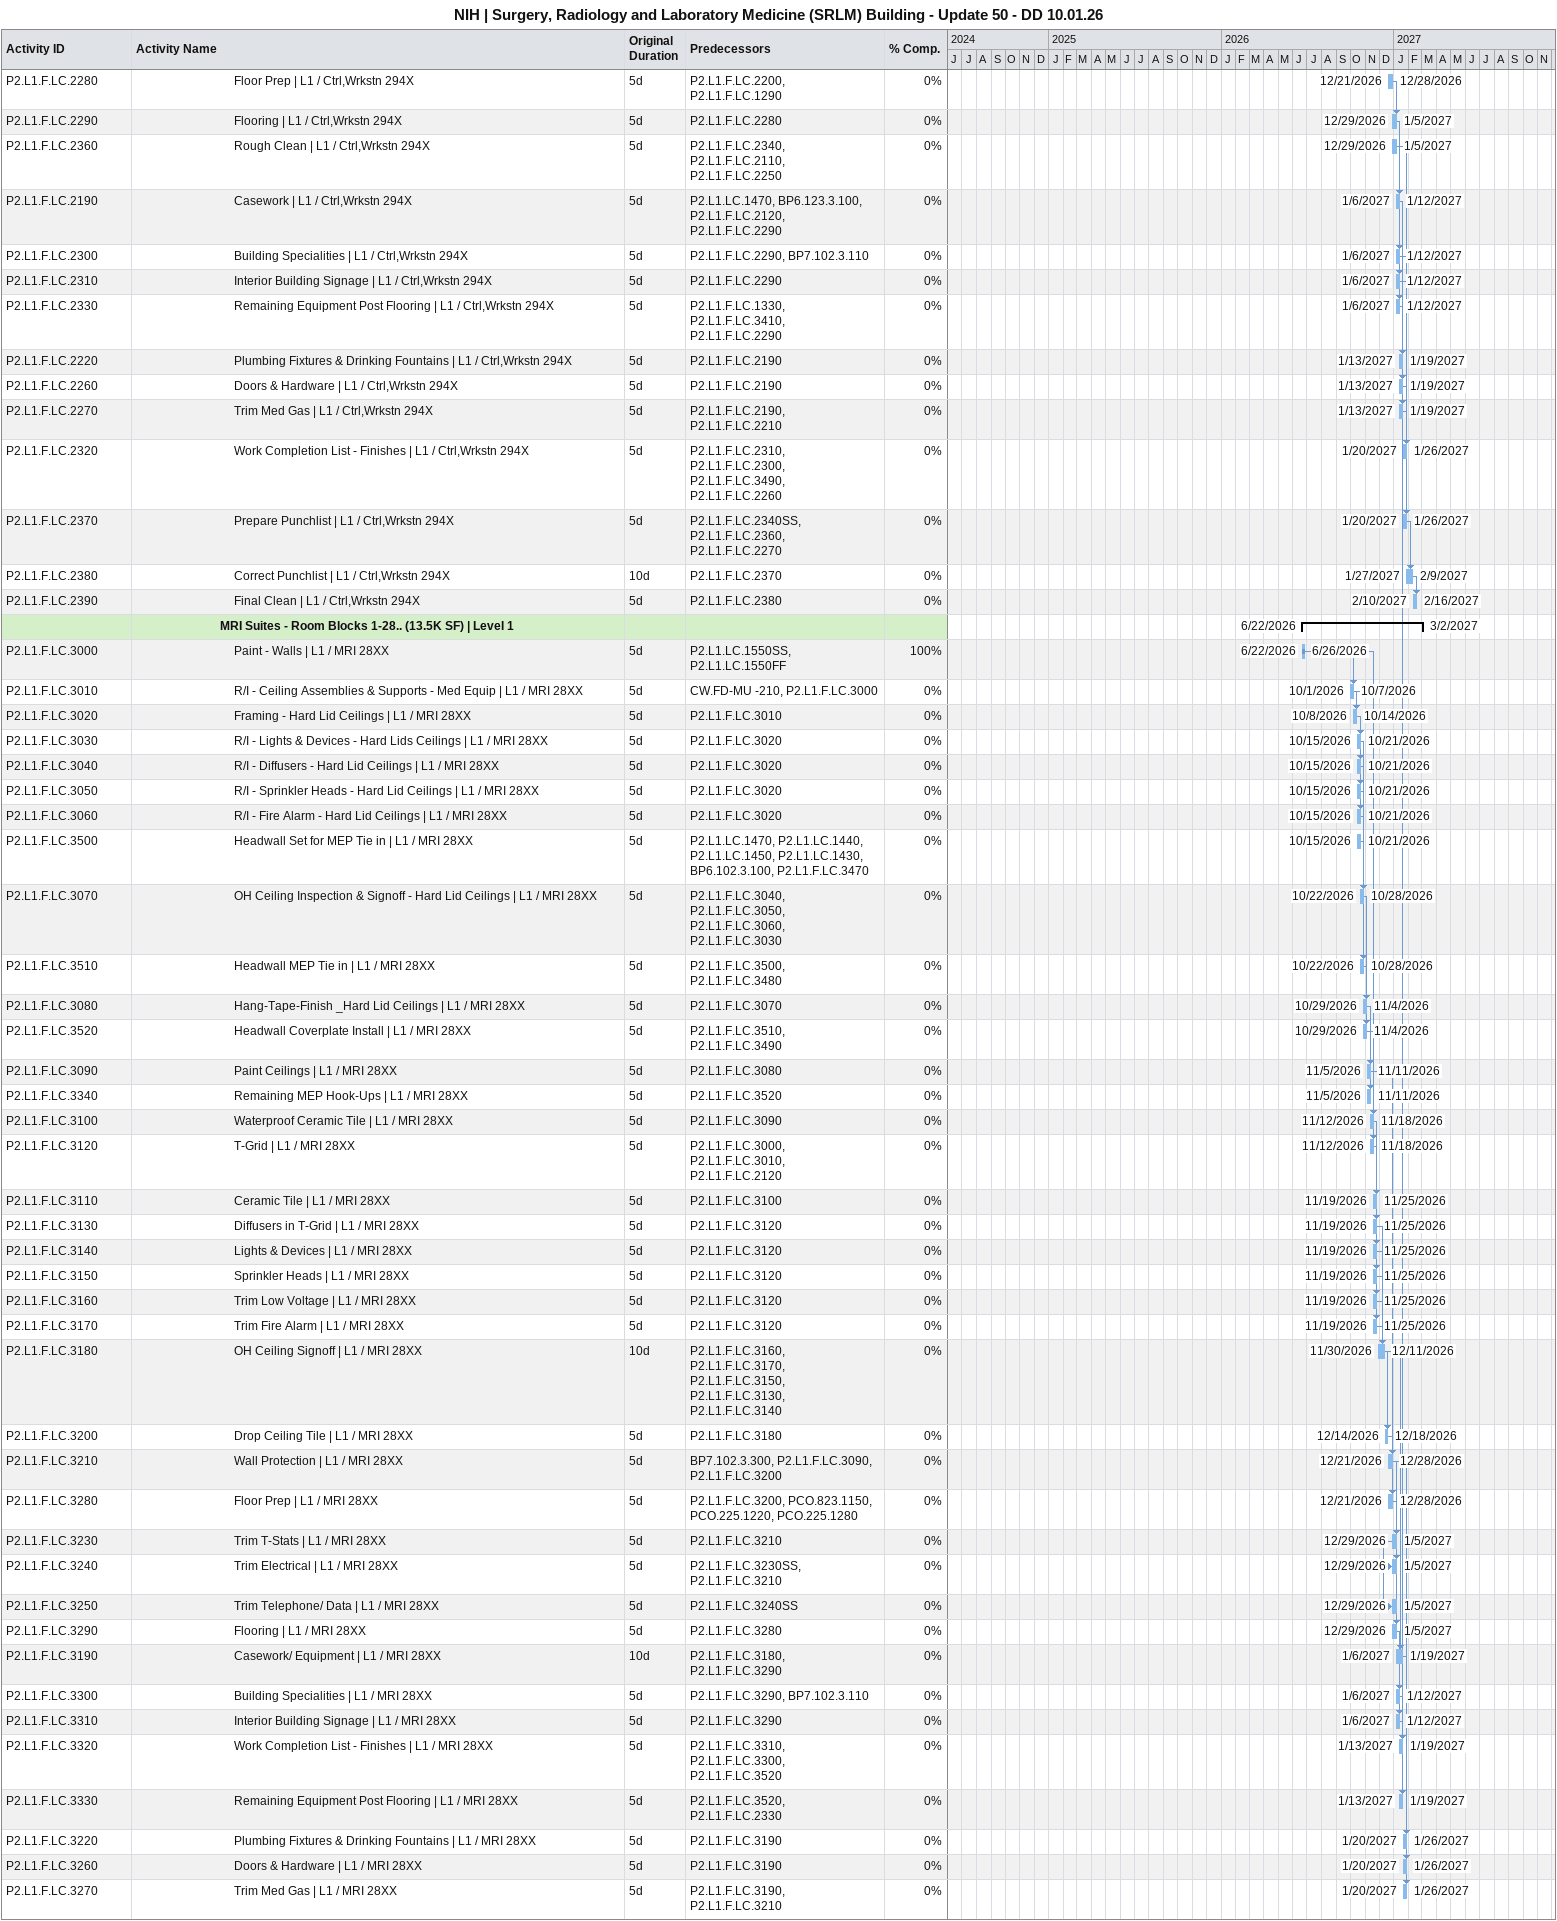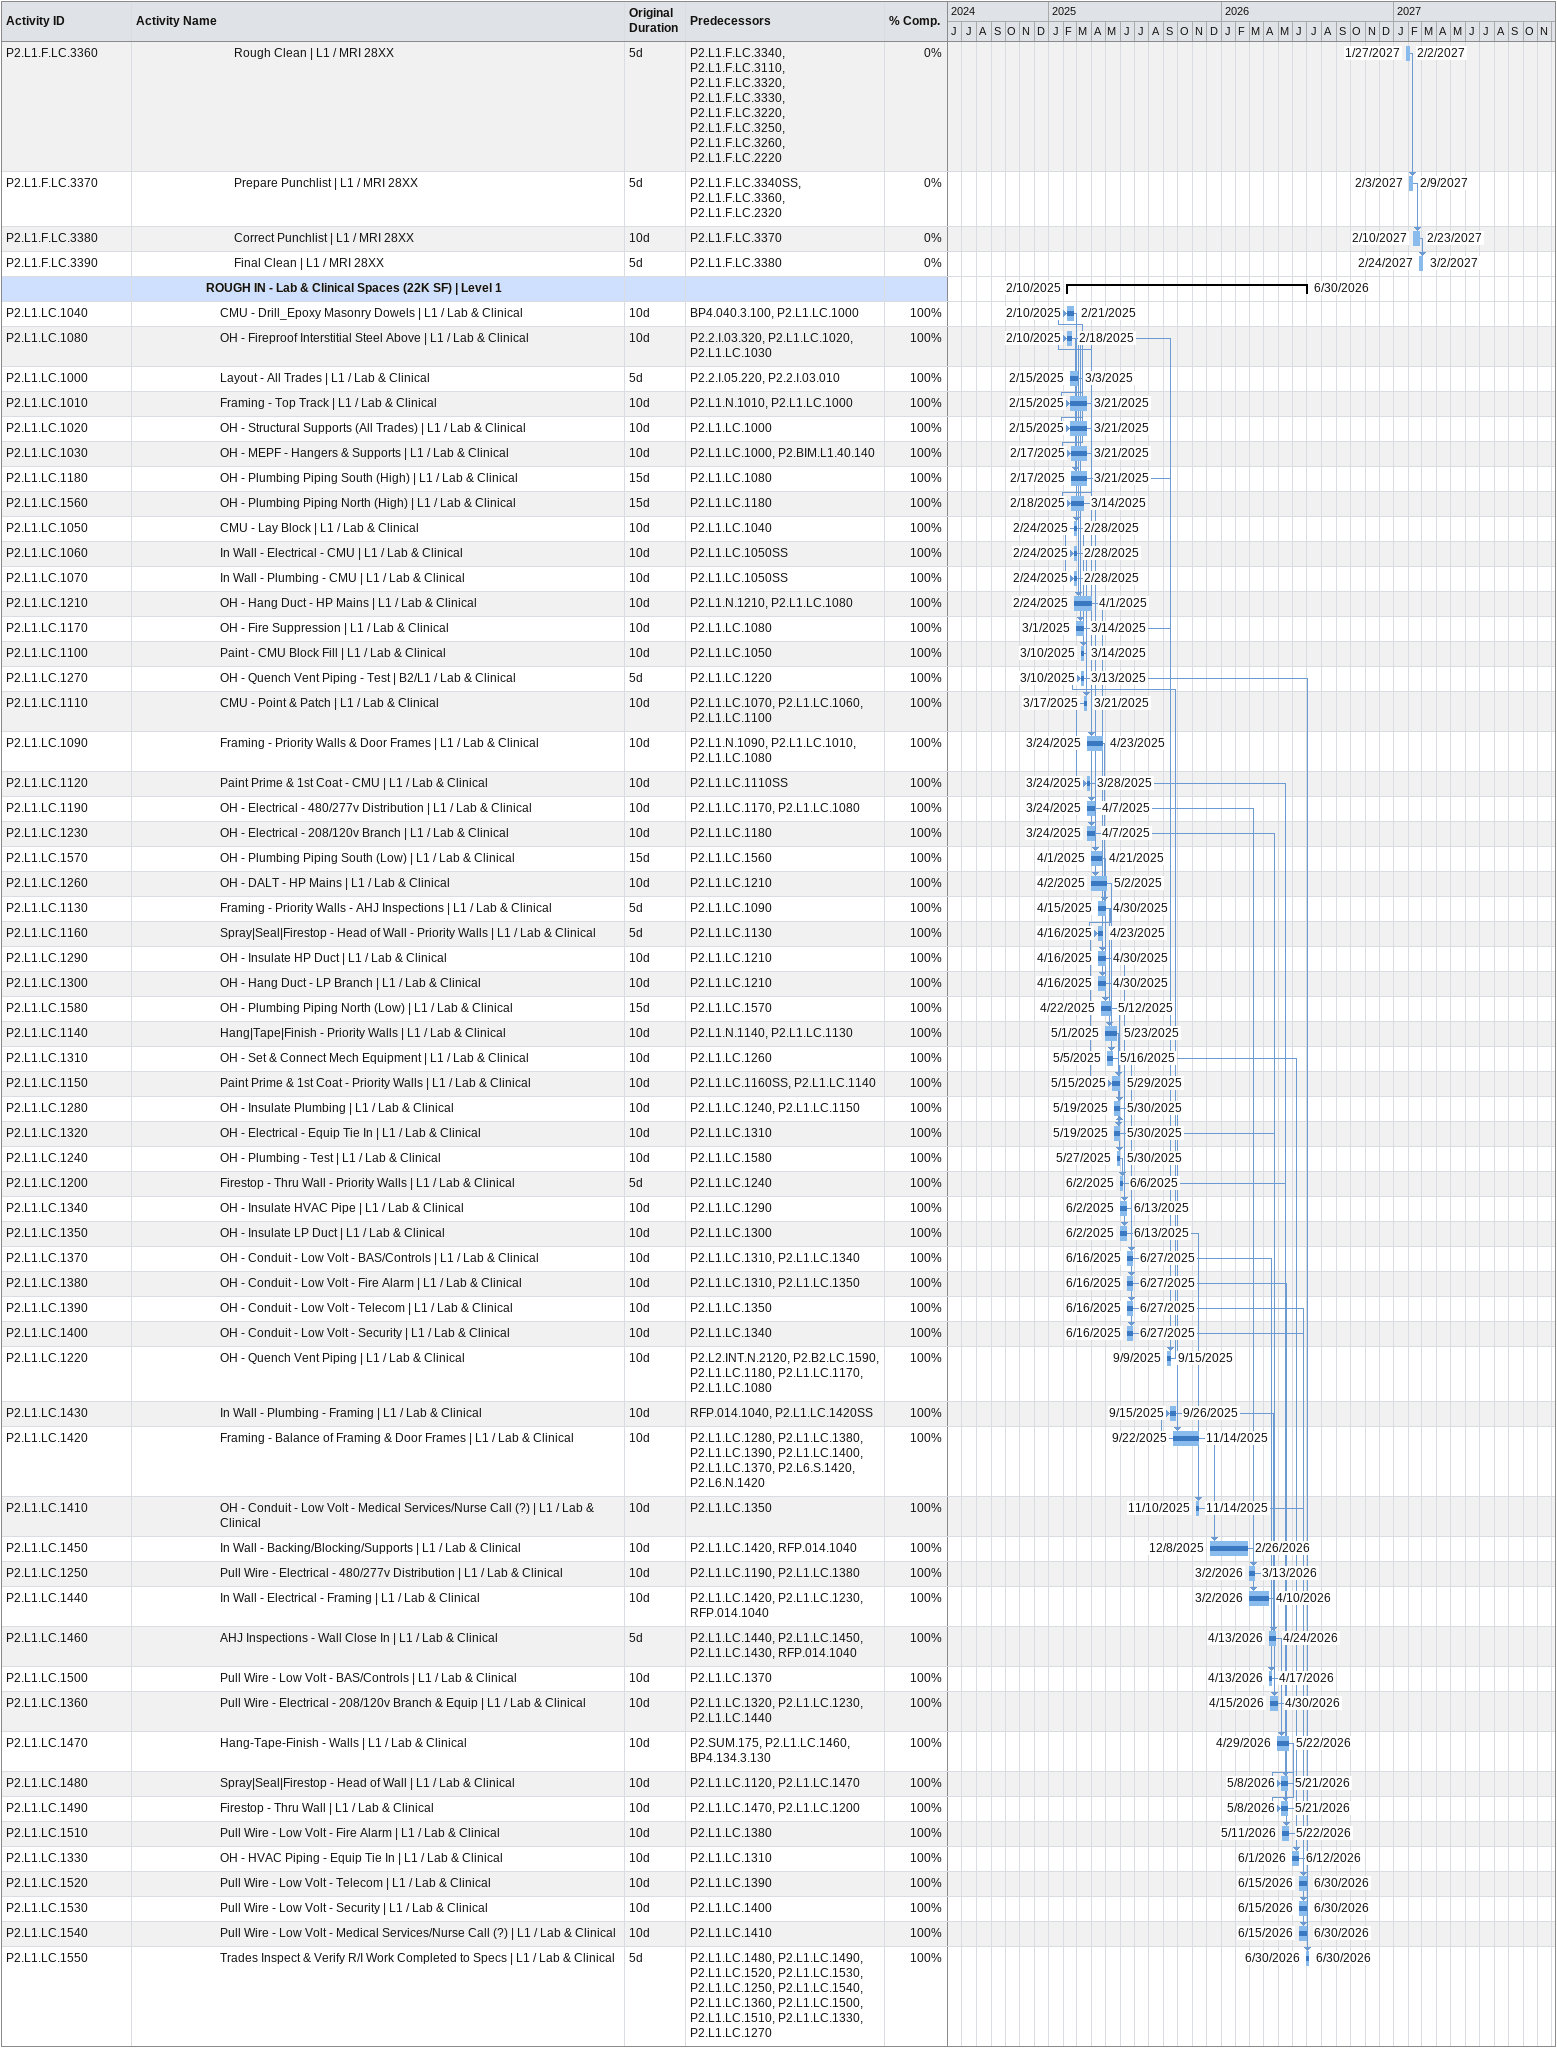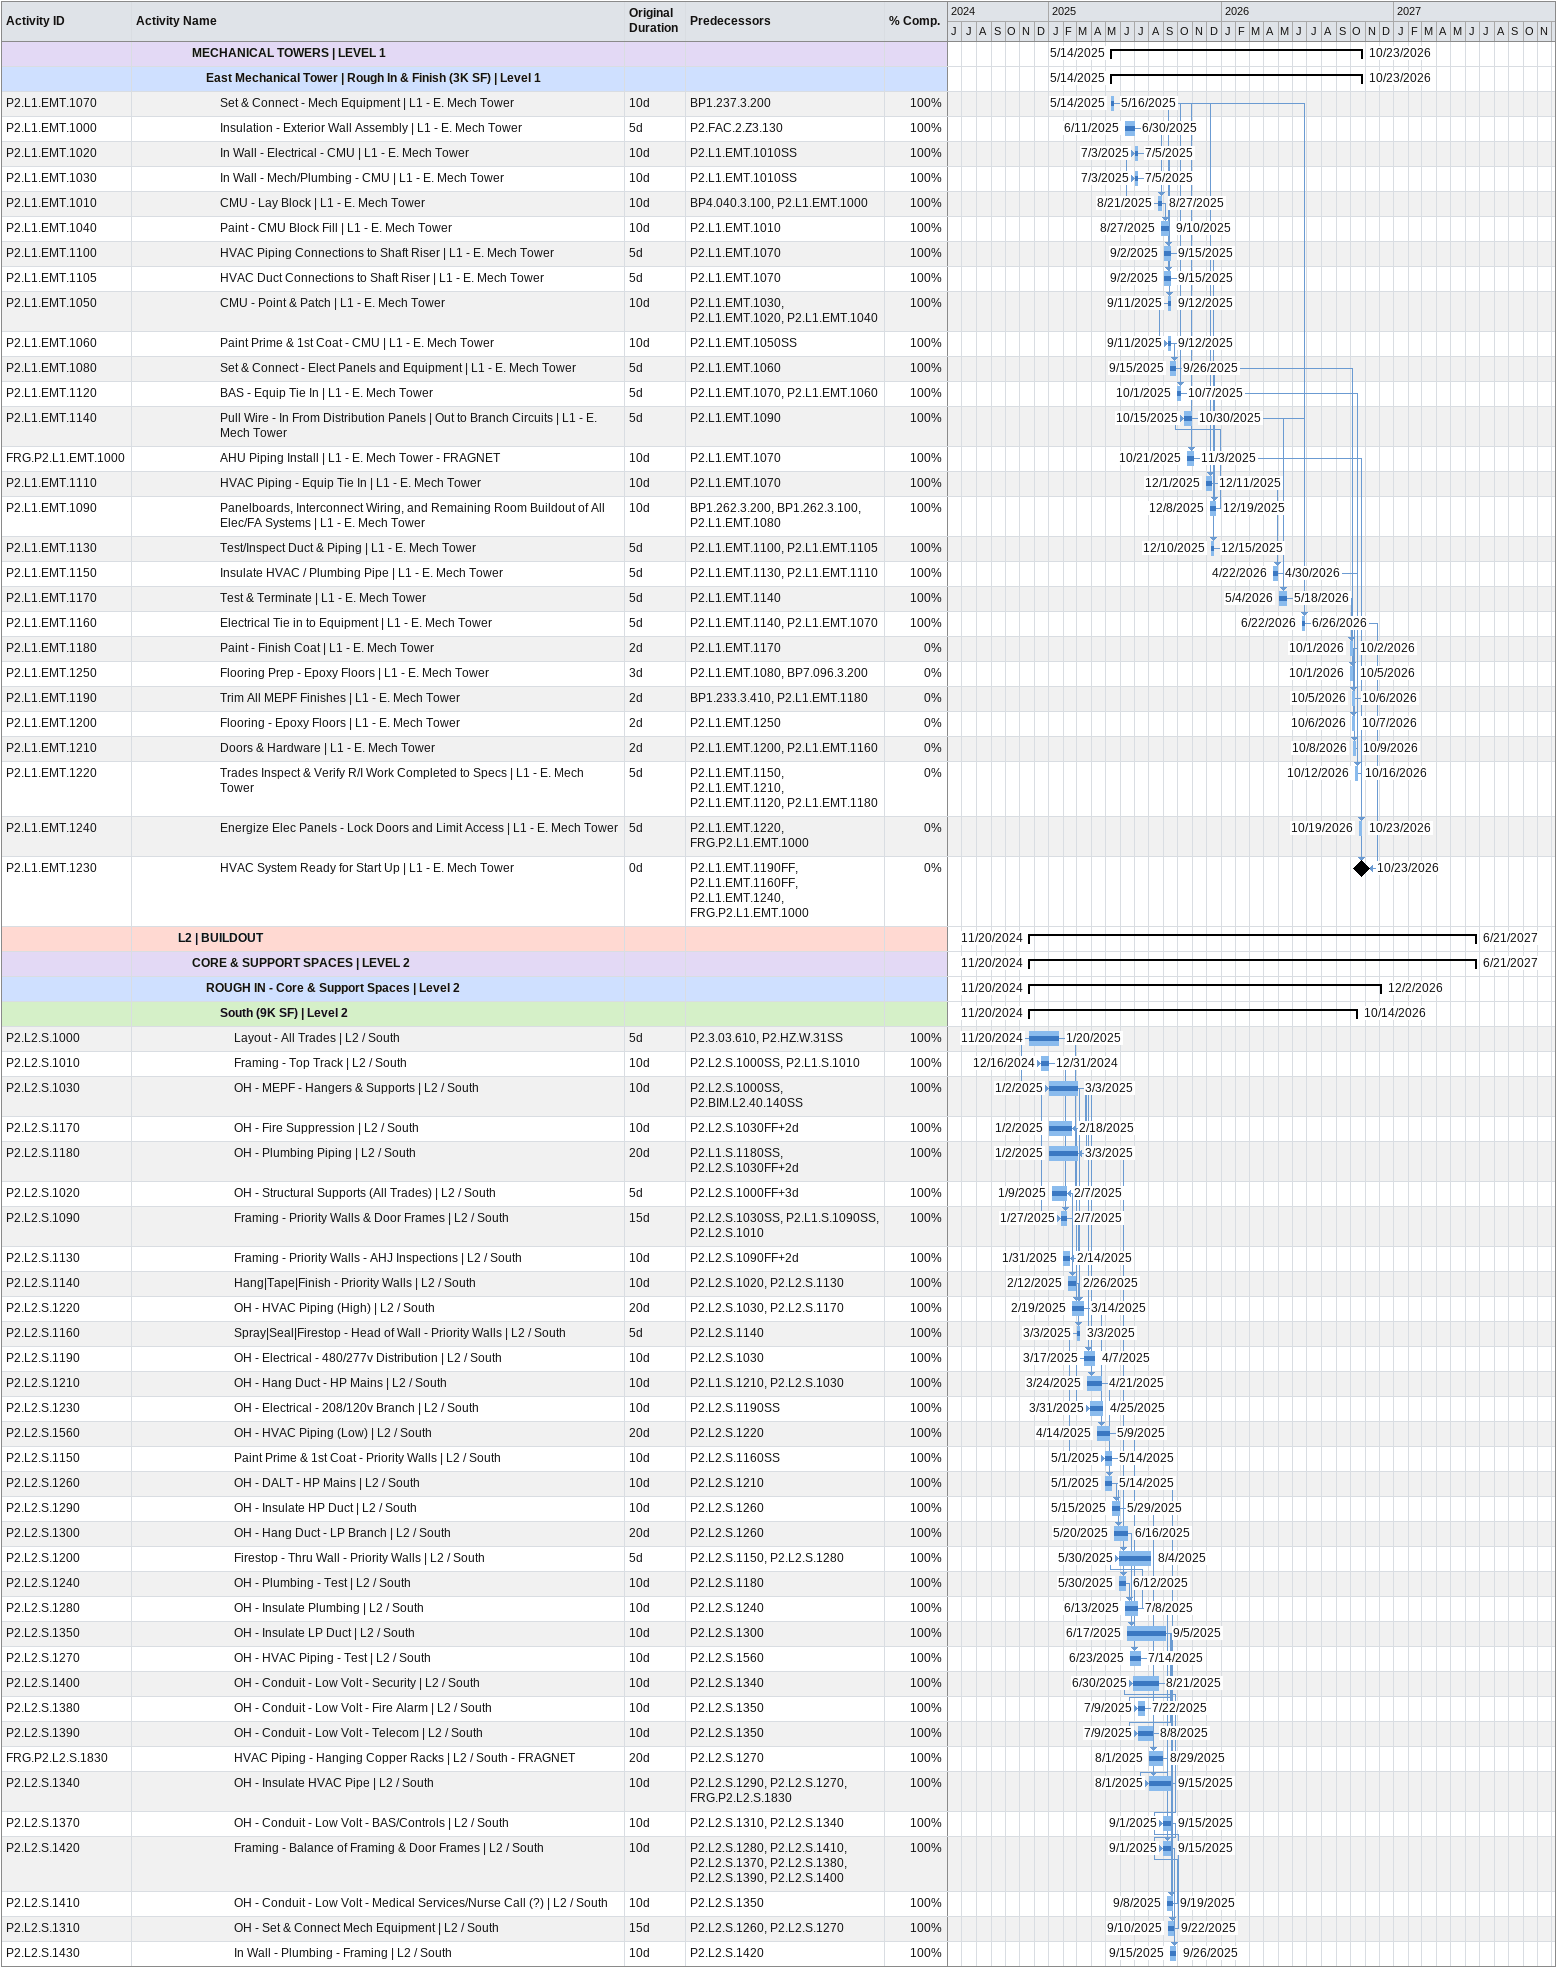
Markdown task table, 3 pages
NIH | Surgery, Radiology and Laboratory Medicine (SRLM) Building - Update 50 - DD 10.01.26

| ID | Level | Task | Original duration | Start | Finish | Predecessors | % complete |
|---|---|---|---|---|---|---|---|
| P2.L1.F.LC.2280 | 8 | Floor Prep \| L1 / Ctrl,Wrkstn 294X | 5d | 2026-12-21 | 2026-12-28 | P2.L1.F.LC.2200, P2.L1.F.LC.1290 | 0 |
| P2.L1.F.LC.2290 | 8 | Flooring \| L1 / Ctrl,Wrkstn 294X | 5d | 2026-12-29 | 2027-01-05 | P2.L1.F.LC.2280 | 0 |
| P2.L1.F.LC.2360 | 8 | Rough Clean \| L1 / Ctrl,Wrkstn 294X | 5d | 2026-12-29 | 2027-01-05 | P2.L1.F.LC.2340, P2.L1.F.LC.2110, P2.L1.F.LC.2250 | 0 |
| P2.L1.F.LC.2190 | 8 | Casework \| L1 / Ctrl,Wrkstn 294X | 5d | 2027-01-06 | 2027-01-12 | P2.L1.LC.1470, BP6.123.3.100, P2.L1.F.LC.2120, P2.L1.F.LC.2290 | 0 |
| P2.L1.F.LC.2300 | 8 | Building Specialities \| L1 / Ctrl,Wrkstn 294X | 5d | 2027-01-06 | 2027-01-12 | P2.L1.F.LC.2290, BP7.102.3.110 | 0 |
| P2.L1.F.LC.2310 | 8 | Interior Building Signage \| L1 / Ctrl,Wrkstn 294X | 5d | 2027-01-06 | 2027-01-12 | P2.L1.F.LC.2290 | 0 |
| P2.L1.F.LC.2330 | 8 | Remaining Equipment Post Flooring \| L1 / Ctrl,Wrkstn 294X | 5d | 2027-01-06 | 2027-01-12 | P2.L1.F.LC.1330, P2.L1.F.LC.3410, P2.L1.F.LC.2290 | 0 |
| P2.L1.F.LC.2220 | 8 | Plumbing Fixtures & Drinking Fountains \| L1 / Ctrl,Wrkstn 294X | 5d | 2027-01-13 | 2027-01-19 | P2.L1.F.LC.2190 | 0 |
| P2.L1.F.LC.2260 | 8 | Doors & Hardware \| L1 / Ctrl,Wrkstn 294X | 5d | 2027-01-13 | 2027-01-19 | P2.L1.F.LC.2190 | 0 |
| P2.L1.F.LC.2270 | 8 | Trim Med Gas \| L1 / Ctrl,Wrkstn 294X | 5d | 2027-01-13 | 2027-01-19 | P2.L1.F.LC.2190, P2.L1.F.LC.2210 | 0 |
| P2.L1.F.LC.2320 | 8 | Work Completion List - Finishes \| L1 / Ctrl,Wrkstn 294X | 5d | 2027-01-20 | 2027-01-26 | P2.L1.F.LC.2310, P2.L1.F.LC.2300, P2.L1.F.LC.3490, P2.L1.F.LC.2260 | 0 |
| P2.L1.F.LC.2370 | 8 | Prepare Punchlist \| L1 / Ctrl,Wrkstn 294X | 5d | 2027-01-20 | 2027-01-26 | P2.L1.F.LC.2340SS, P2.L1.F.LC.2360, P2.L1.F.LC.2270 | 0 |
| P2.L1.F.LC.2380 | 8 | Correct Punchlist \| L1 / Ctrl,Wrkstn 294X | 10d | 2027-01-27 | 2027-02-09 | P2.L1.F.LC.2370 | 0 |
| P2.L1.F.LC.2390 | 8 | Final Clean \| L1 / Ctrl,Wrkstn 294X | 5d | 2027-02-10 | 2027-02-16 | P2.L1.F.LC.2380 | 0 |
|  | 7 | **MRI Suites - Room Blocks 1-28.. (13.5K SF) \| Level 1** |  | 2026-06-22 | 2027-03-02 |  |  |
| P2.L1.F.LC.3000 | 8 | Paint - Walls \| L1 / MRI 28XX | 5d | 2026-06-22 | 2026-06-26 | P2.L1.LC.1550SS, P2.L1.LC.1550FF | 100 |
| P2.L1.F.LC.3010 | 8 | R/I - Ceiling Assemblies & Supports - Med Equip \| L1 / MRI 28XX | 5d | 2026-10-01 | 2026-10-07 | CW.FD-MU -210, P2.L1.F.LC.3000 | 0 |
| P2.L1.F.LC.3020 | 8 | Framing - Hard Lid Ceilings \| L1 / MRI 28XX | 5d | 2026-10-08 | 2026-10-14 | P2.L1.F.LC.3010 | 0 |
| P2.L1.F.LC.3030 | 8 | R/I - Lights & Devices - Hard Lids Ceilings \| L1 / MRI 28XX | 5d | 2026-10-15 | 2026-10-21 | P2.L1.F.LC.3020 | 0 |
| P2.L1.F.LC.3040 | 8 | R/I - Diffusers - Hard Lid Ceilings \| L1 / MRI 28XX | 5d | 2026-10-15 | 2026-10-21 | P2.L1.F.LC.3020 | 0 |
| P2.L1.F.LC.3050 | 8 | R/I - Sprinkler Heads - Hard Lid Ceilings \| L1 / MRI 28XX | 5d | 2026-10-15 | 2026-10-21 | P2.L1.F.LC.3020 | 0 |
| P2.L1.F.LC.3060 | 8 | R/I - Fire Alarm - Hard Lid Ceilings \| L1 / MRI 28XX | 5d | 2026-10-15 | 2026-10-21 | P2.L1.F.LC.3020 | 0 |
| P2.L1.F.LC.3500 | 8 | Headwall Set for MEP Tie in \| L1 / MRI 28XX | 5d | 2026-10-15 | 2026-10-21 | P2.L1.LC.1470, P2.L1.LC.1440, P2.L1.LC.1450, P2.L1.LC.1430, BP6.102.3.100, P2.L1.F.LC.3470 | 0 |
| P2.L1.F.LC.3070 | 8 | OH Ceiling Inspection & Signoff - Hard Lid Ceilings \| L1 / MRI 28XX | 5d | 2026-10-22 | 2026-10-28 | P2.L1.F.LC.3040, P2.L1.F.LC.3050, P2.L1.F.LC.3060, P2.L1.F.LC.3030 | 0 |
| P2.L1.F.LC.3510 | 8 | Headwall MEP Tie in \| L1 / MRI 28XX | 5d | 2026-10-22 | 2026-10-28 | P2.L1.F.LC.3500, P2.L1.F.LC.3480 | 0 |
| P2.L1.F.LC.3080 | 8 | Hang-Tape-Finish _Hard Lid Ceilings \| L1 / MRI 28XX | 5d | 2026-10-29 | 2026-11-04 | P2.L1.F.LC.3070 | 0 |
| P2.L1.F.LC.3520 | 8 | Headwall Coverplate Install \| L1 / MRI 28XX | 5d | 2026-10-29 | 2026-11-04 | P2.L1.F.LC.3510, P2.L1.F.LC.3490 | 0 |
| P2.L1.F.LC.3090 | 8 | Paint Ceilings \| L1 / MRI 28XX | 5d | 2026-11-05 | 2026-11-11 | P2.L1.F.LC.3080 | 0 |
| P2.L1.F.LC.3340 | 8 | Remaining MEP Hook-Ups \| L1 / MRI 28XX | 5d | 2026-11-05 | 2026-11-11 | P2.L1.F.LC.3520 | 0 |
| P2.L1.F.LC.3100 | 8 | Waterproof Ceramic Tile \| L1 / MRI 28XX | 5d | 2026-11-12 | 2026-11-18 | P2.L1.F.LC.3090 | 0 |
| P2.L1.F.LC.3120 | 8 | T-Grid \| L1 / MRI 28XX | 5d | 2026-11-12 | 2026-11-18 | P2.L1.F.LC.3000, P2.L1.F.LC.3010, P2.L1.F.LC.2120 | 0 |
| P2.L1.F.LC.3110 | 8 | Ceramic Tile \| L1 / MRI 28XX | 5d | 2026-11-19 | 2026-11-25 | P2.L1.F.LC.3100 | 0 |
| P2.L1.F.LC.3130 | 8 | Diffusers in T-Grid \| L1 / MRI 28XX | 5d | 2026-11-19 | 2026-11-25 | P2.L1.F.LC.3120 | 0 |
| P2.L1.F.LC.3140 | 8 | Lights & Devices \| L1 / MRI 28XX | 5d | 2026-11-19 | 2026-11-25 | P2.L1.F.LC.3120 | 0 |
| P2.L1.F.LC.3150 | 8 | Sprinkler Heads \| L1 / MRI 28XX | 5d | 2026-11-19 | 2026-11-25 | P2.L1.F.LC.3120 | 0 |
| P2.L1.F.LC.3160 | 8 | Trim Low Voltage \| L1 / MRI 28XX | 5d | 2026-11-19 | 2026-11-25 | P2.L1.F.LC.3120 | 0 |
| P2.L1.F.LC.3170 | 8 | Trim Fire Alarm \| L1 / MRI 28XX | 5d | 2026-11-19 | 2026-11-25 | P2.L1.F.LC.3120 | 0 |
| P2.L1.F.LC.3180 | 8 | OH Ceiling Signoff \| L1 / MRI 28XX | 10d | 2026-11-30 | 2026-12-11 | P2.L1.F.LC.3160, P2.L1.F.LC.3170, P2.L1.F.LC.3150, P2.L1.F.LC.3130, P2.L1.F.LC.3140 | 0 |
| P2.L1.F.LC.3200 | 8 | Drop Ceiling Tile \| L1 / MRI 28XX | 5d | 2026-12-14 | 2026-12-18 | P2.L1.F.LC.3180 | 0 |
| P2.L1.F.LC.3210 | 8 | Wall Protection \| L1 / MRI 28XX | 5d | 2026-12-21 | 2026-12-28 | BP7.102.3.300, P2.L1.F.LC.3090, P2.L1.F.LC.3200 | 0 |
| P2.L1.F.LC.3280 | 8 | Floor Prep \| L1 / MRI 28XX | 5d | 2026-12-21 | 2026-12-28 | P2.L1.F.LC.3200, PCO.823.1150, PCO.225.1220, PCO.225.1280 | 0 |
| P2.L1.F.LC.3230 | 8 | Trim T-Stats \| L1 / MRI 28XX | 5d | 2026-12-29 | 2027-01-05 | P2.L1.F.LC.3210 | 0 |
| P2.L1.F.LC.3240 | 8 | Trim Electrical \| L1 / MRI 28XX | 5d | 2026-12-29 | 2027-01-05 | P2.L1.F.LC.3230SS, P2.L1.F.LC.3210 | 0 |
| P2.L1.F.LC.3250 | 8 | Trim Telephone/ Data \| L1 / MRI 28XX | 5d | 2026-12-29 | 2027-01-05 | P2.L1.F.LC.3240SS | 0 |
| P2.L1.F.LC.3290 | 8 | Flooring \| L1 / MRI 28XX | 5d | 2026-12-29 | 2027-01-05 | P2.L1.F.LC.3280 | 0 |
| P2.L1.F.LC.3190 | 8 | Casework/ Equipment \| L1 / MRI 28XX | 10d | 2027-01-06 | 2027-01-19 | P2.L1.F.LC.3180, P2.L1.F.LC.3290 | 0 |
| P2.L1.F.LC.3300 | 8 | Building Specialities \| L1 / MRI 28XX | 5d | 2027-01-06 | 2027-01-12 | P2.L1.F.LC.3290, BP7.102.3.110 | 0 |
| P2.L1.F.LC.3310 | 8 | Interior Building Signage \| L1 / MRI 28XX | 5d | 2027-01-06 | 2027-01-12 | P2.L1.F.LC.3290 | 0 |
| P2.L1.F.LC.3320 | 8 | Work Completion List - Finishes \| L1 / MRI 28XX | 5d | 2027-01-13 | 2027-01-19 | P2.L1.F.LC.3310, P2.L1.F.LC.3300, P2.L1.F.LC.3520 | 0 |
| P2.L1.F.LC.3330 | 8 | Remaining Equipment Post Flooring \| L1 / MRI 28XX | 5d | 2027-01-13 | 2027-01-19 | P2.L1.F.LC.3520, P2.L1.F.LC.2330 | 0 |
| P2.L1.F.LC.3220 | 8 | Plumbing Fixtures & Drinking Fountains \| L1 / MRI 28XX | 5d | 2027-01-20 | 2027-01-26 | P2.L1.F.LC.3190 | 0 |
| P2.L1.F.LC.3260 | 8 | Doors & Hardware \| L1 / MRI 28XX | 5d | 2027-01-20 | 2027-01-26 | P2.L1.F.LC.3190 | 0 |
| P2.L1.F.LC.3270 | 8 | Trim Med Gas \| L1 / MRI 28XX | 5d | 2027-01-20 | 2027-01-26 | P2.L1.F.LC.3190, P2.L1.F.LC.3210 | 0 |
| P2.L1.F.LC.3360 | 8 | Rough Clean \| L1 / MRI 28XX | 5d | 2027-01-27 | 2027-02-02 | P2.L1.F.LC.3340, P2.L1.F.LC.3110, P2.L1.F.LC.3320, P2.L1.F.LC.3330, P2.L1.F.LC.3220, P2.L1.F.LC.3250, P2.L1.F.LC.3260, P2.L1.F.LC.2220 | 0 |
| P2.L1.F.LC.3370 | 8 | Prepare Punchlist \| L1 / MRI 28XX | 5d | 2027-02-03 | 2027-02-09 | P2.L1.F.LC.3340SS, P2.L1.F.LC.3360, P2.L1.F.LC.2320 | 0 |
| P2.L1.F.LC.3380 | 8 | Correct Punchlist \| L1 / MRI 28XX | 10d | 2027-02-10 | 2027-02-23 | P2.L1.F.LC.3370 | 0 |
| P2.L1.F.LC.3390 | 8 | Final Clean \| L1 / MRI 28XX | 5d | 2027-02-24 | 2027-03-02 | P2.L1.F.LC.3380 | 0 |
|  | 6 | **ROUGH IN - Lab & Clinical Spaces (22K SF) \| Level 1** |  | 2025-02-10 | 2026-06-30 |  |  |
| P2.L1.LC.1040 | 7 | CMU - Drill_Epoxy Masonry Dowels \| L1 / Lab & Clinical | 10d | 2025-02-10 | 2025-02-21 | BP4.040.3.100, P2.L1.LC.1000 | 100 |
| P2.L1.LC.1080 | 7 | OH - Fireproof Interstitial Steel Above \| L1 / Lab & Clinical | 10d | 2025-02-10 | 2025-02-18 | P2.2.I.03.320, P2.L1.LC.1020, P2.L1.LC.1030 | 100 |
| P2.L1.LC.1000 | 7 | Layout - All Trades \| L1 / Lab & Clinical | 5d | 2025-02-15 | 2025-03-03 | P2.2.I.05.220, P2.2.I.03.010 | 100 |
| P2.L1.LC.1010 | 7 | Framing - Top Track \| L1 / Lab & Clinical | 10d | 2025-02-15 | 2025-03-21 | P2.L1.N.1010, P2.L1.LC.1000 | 100 |
| P2.L1.LC.1020 | 7 | OH - Structural Supports (All Trades) \| L1 / Lab & Clinical | 10d | 2025-02-15 | 2025-03-21 | P2.L1.LC.1000 | 100 |
| P2.L1.LC.1030 | 7 | OH - MEPF - Hangers & Supports \| L1 / Lab & Clinical | 10d | 2025-02-17 | 2025-03-21 | P2.L1.LC.1000, P2.BIM.L1.40.140 | 100 |
| P2.L1.LC.1180 | 7 | OH - Plumbing Piping South (High) \| L1 / Lab & Clinical | 15d | 2025-02-17 | 2025-03-21 | P2.L1.LC.1080 | 100 |
| P2.L1.LC.1560 | 7 | OH - Plumbing Piping North (High) \| L1 / Lab & Clinical | 15d | 2025-02-18 | 2025-03-14 | P2.L1.LC.1180 | 100 |
| P2.L1.LC.1050 | 7 | CMU - Lay Block \| L1 / Lab & Clinical | 10d | 2025-02-24 | 2025-02-28 | P2.L1.LC.1040 | 100 |
| P2.L1.LC.1060 | 7 | In Wall - Electrical - CMU \| L1 / Lab & Clinical | 10d | 2025-02-24 | 2025-02-28 | P2.L1.LC.1050SS | 100 |
| P2.L1.LC.1070 | 7 | In Wall - Plumbing - CMU \| L1 / Lab & Clinical | 10d | 2025-02-24 | 2025-02-28 | P2.L1.LC.1050SS | 100 |
| P2.L1.LC.1210 | 7 | OH - Hang Duct - HP Mains \| L1 / Lab & Clinical | 10d | 2025-02-24 | 2025-04-01 | P2.L1.N.1210, P2.L1.LC.1080 | 100 |
| P2.L1.LC.1170 | 7 | OH - Fire Suppression \| L1 / Lab & Clinical | 10d | 2025-03-01 | 2025-03-14 | P2.L1.LC.1080 | 100 |
| P2.L1.LC.1100 | 7 | Paint - CMU Block Fill \| L1 / Lab & Clinical | 10d | 2025-03-10 | 2025-03-14 | P2.L1.LC.1050 | 100 |
| P2.L1.LC.1270 | 7 | OH - Quench Vent Piping - Test \| B2/L1 / Lab & Clinical | 5d | 2025-03-10 | 2025-03-13 | P2.L1.LC.1220 | 100 |
| P2.L1.LC.1110 | 7 | CMU - Point & Patch \| L1 / Lab & Clinical | 10d | 2025-03-17 | 2025-03-21 | P2.L1.LC.1070, P2.L1.LC.1060, P2.L1.LC.1100 | 100 |
| P2.L1.LC.1090 | 7 | Framing - Priority Walls & Door Frames \| L1 / Lab & Clinical | 10d | 2025-03-24 | 2025-04-23 | P2.L1.N.1090, P2.L1.LC.1010, P2.L1.LC.1080 | 100 |
| P2.L1.LC.1120 | 7 | Paint Prime & 1st Coat - CMU \| L1 / Lab & Clinical | 10d | 2025-03-24 | 2025-03-28 | P2.L1.LC.1110SS | 100 |
| P2.L1.LC.1190 | 7 | OH - Electrical - 480/277v Distribution \| L1 / Lab & Clinical | 10d | 2025-03-24 | 2025-04-07 | P2.L1.LC.1170, P2.L1.LC.1080 | 100 |
| P2.L1.LC.1230 | 7 | OH - Electrical - 208/120v Branch \| L1 / Lab & Clinical | 10d | 2025-03-24 | 2025-04-07 | P2.L1.LC.1180 | 100 |
| P2.L1.LC.1570 | 7 | OH - Plumbing Piping South (Low) \| L1 / Lab & Clinical | 15d | 2025-04-01 | 2025-04-21 | P2.L1.LC.1560 | 100 |
| P2.L1.LC.1260 | 7 | OH - DALT - HP Mains \| L1 / Lab & Clinical | 10d | 2025-04-02 | 2025-05-02 | P2.L1.LC.1210 | 100 |
| P2.L1.LC.1130 | 7 | Framing - Priority Walls - AHJ Inspections \| L1 / Lab & Clinical | 5d | 2025-04-15 | 2025-04-30 | P2.L1.LC.1090 | 100 |
| P2.L1.LC.1160 | 7 | Spray\|Seal\|Firestop - Head of Wall - Priority Walls \| L1 / Lab & Clinical | 5d | 2025-04-16 | 2025-04-23 | P2.L1.LC.1130 | 100 |
| P2.L1.LC.1290 | 7 | OH - Insulate HP Duct \| L1 / Lab & Clinical | 10d | 2025-04-16 | 2025-04-30 | P2.L1.LC.1210 | 100 |
| P2.L1.LC.1300 | 7 | OH - Hang Duct - LP Branch \| L1 / Lab & Clinical | 10d | 2025-04-16 | 2025-04-30 | P2.L1.LC.1210 | 100 |
| P2.L1.LC.1580 | 7 | OH - Plumbing Piping North (Low) \| L1 / Lab & Clinical | 15d | 2025-04-22 | 2025-05-12 | P2.L1.LC.1570 | 100 |
| P2.L1.LC.1140 | 7 | Hang\|Tape\|Finish - Priority Walls \| L1 / Lab & Clinical | 10d | 2025-05-01 | 2025-05-23 | P2.L1.N.1140, P2.L1.LC.1130 | 100 |
| P2.L1.LC.1310 | 7 | OH - Set & Connect Mech Equipment \| L1 / Lab & Clinical | 10d | 2025-05-05 | 2025-05-16 | P2.L1.LC.1260 | 100 |
| P2.L1.LC.1150 | 7 | Paint Prime & 1st Coat - Priority Walls \| L1 / Lab & Clinical | 10d | 2025-05-15 | 2025-05-29 | P2.L1.LC.1160SS, P2.L1.LC.1140 | 100 |
| P2.L1.LC.1280 | 7 | OH - Insulate Plumbing \| L1 / Lab & Clinical | 10d | 2025-05-19 | 2025-05-30 | P2.L1.LC.1240, P2.L1.LC.1150 | 100 |
| P2.L1.LC.1320 | 7 | OH - Electrical - Equip Tie In \| L1 / Lab & Clinical | 10d | 2025-05-19 | 2025-05-30 | P2.L1.LC.1310 | 100 |
| P2.L1.LC.1240 | 7 | OH - Plumbing - Test \| L1 / Lab & Clinical | 10d | 2025-05-27 | 2025-05-30 | P2.L1.LC.1580 | 100 |
| P2.L1.LC.1200 | 7 | Firestop - Thru Wall - Priority Walls \| L1 / Lab & Clinical | 5d | 2025-06-02 | 2025-06-06 | P2.L1.LC.1240 | 100 |
| P2.L1.LC.1340 | 7 | OH - Insulate HVAC Pipe \| L1 / Lab & Clinical | 10d | 2025-06-02 | 2025-06-13 | P2.L1.LC.1290 | 100 |
| P2.L1.LC.1350 | 7 | OH - Insulate LP Duct \| L1 / Lab & Clinical | 10d | 2025-06-02 | 2025-06-13 | P2.L1.LC.1300 | 100 |
| P2.L1.LC.1370 | 7 | OH - Conduit - Low Volt - BAS/Controls \| L1 / Lab & Clinical | 10d | 2025-06-16 | 2025-06-27 | P2.L1.LC.1310, P2.L1.LC.1340 | 100 |
| P2.L1.LC.1380 | 7 | OH - Conduit - Low Volt - Fire Alarm \| L1 / Lab & Clinical | 10d | 2025-06-16 | 2025-06-27 | P2.L1.LC.1310, P2.L1.LC.1350 | 100 |
| P2.L1.LC.1390 | 7 | OH - Conduit - Low Volt - Telecom \| L1 / Lab & Clinical | 10d | 2025-06-16 | 2025-06-27 | P2.L1.LC.1350 | 100 |
| P2.L1.LC.1400 | 7 | OH - Conduit - Low Volt - Security \| L1 / Lab & Clinical | 10d | 2025-06-16 | 2025-06-27 | P2.L1.LC.1340 | 100 |
| P2.L1.LC.1220 | 7 | OH - Quench Vent Piping \| L1 / Lab & Clinical | 10d | 2025-09-09 | 2025-09-15 | P2.L2.INT.N.2120, P2.B2.LC.1590, P2.L1.LC.1180, P2.L1.LC.1170, P2.L1.LC.1080 | 100 |
| P2.L1.LC.1430 | 7 | In Wall - Plumbing - Framing \| L1 / Lab & Clinical | 10d | 2025-09-15 | 2025-09-26 | RFP.014.1040, P2.L1.LC.1420SS | 100 |
| P2.L1.LC.1420 | 7 | Framing - Balance of Framing & Door Frames \| L1 / Lab & Clinical | 10d | 2025-09-22 | 2025-11-14 | P2.L1.LC.1280, P2.L1.LC.1380, P2.L1.LC.1390, P2.L1.LC.1400, P2.L1.LC.1370, P2.L6.S.1420, P2.L6.N.1420 | 100 |
| P2.L1.LC.1410 | 7 | OH - Conduit - Low Volt - Medical Services/Nurse Call (?) \| L1 / Lab & Clinical | 10d | 2025-11-10 | 2025-11-14 | P2.L1.LC.1350 | 100 |
| P2.L1.LC.1450 | 7 | In Wall - Backing/Blocking/Supports \| L1 / Lab & Clinical | 10d | 2025-12-08 | 2026-02-26 | P2.L1.LC.1420, RFP.014.1040 | 100 |
| P2.L1.LC.1250 | 7 | Pull Wire - Electrical - 480/277v Distribution \| L1 / Lab & Clinical | 10d | 2026-03-02 | 2026-03-13 | P2.L1.LC.1190, P2.L1.LC.1380 | 100 |
| P2.L1.LC.1440 | 7 | In Wall - Electrical - Framing \| L1 / Lab & Clinical | 10d | 2026-03-02 | 2026-04-10 | P2.L1.LC.1420, P2.L1.LC.1230, RFP.014.1040 | 100 |
| P2.L1.LC.1460 | 7 | AHJ Inspections - Wall Close In \| L1 / Lab & Clinical | 5d | 2026-04-13 | 2026-04-24 | P2.L1.LC.1440, P2.L1.LC.1450, P2.L1.LC.1430, RFP.014.1040 | 100 |
| P2.L1.LC.1500 | 7 | Pull Wire - Low Volt - BAS/Controls \| L1 / Lab & Clinical | 10d | 2026-04-13 | 2026-04-17 | P2.L1.LC.1370 | 100 |
| P2.L1.LC.1360 | 7 | Pull Wire - Electrical - 208/120v Branch & Equip \| L1 / Lab & Clinical | 10d | 2026-04-15 | 2026-04-30 | P2.L1.LC.1320, P2.L1.LC.1230, P2.L1.LC.1440 | 100 |
| P2.L1.LC.1470 | 7 | Hang-Tape-Finish - Walls \| L1 / Lab & Clinical | 10d | 2026-04-29 | 2026-05-22 | P2.SUM.175, P2.L1.LC.1460, BP4.134.3.130 | 100 |
| P2.L1.LC.1480 | 7 | Spray\|Seal\|Firestop - Head of Wall \| L1 / Lab & Clinical | 10d | 2026-05-08 | 2026-05-21 | P2.L1.LC.1120, P2.L1.LC.1470 | 100 |
| P2.L1.LC.1490 | 7 | Firestop - Thru Wall \| L1 / Lab & Clinical | 10d | 2026-05-08 | 2026-05-21 | P2.L1.LC.1470, P2.L1.LC.1200 | 100 |
| P2.L1.LC.1510 | 7 | Pull Wire - Low Volt - Fire Alarm \| L1 / Lab & Clinical | 10d | 2026-05-11 | 2026-05-22 | P2.L1.LC.1380 | 100 |
| P2.L1.LC.1330 | 7 | OH - HVAC Piping - Equip Tie In \| L1 / Lab & Clinical | 10d | 2026-06-01 | 2026-06-12 | P2.L1.LC.1310 | 100 |
| P2.L1.LC.1520 | 7 | Pull Wire - Low Volt - Telecom \| L1 / Lab & Clinical | 10d | 2026-06-15 | 2026-06-30 | P2.L1.LC.1390 | 100 |
| P2.L1.LC.1530 | 7 | Pull Wire - Low Volt - Security \| L1 / Lab & Clinical | 10d | 2026-06-15 | 2026-06-30 | P2.L1.LC.1400 | 100 |
| P2.L1.LC.1540 | 7 | Pull Wire - Low Volt - Medical Services/Nurse Call (?) \| L1 / Lab & Clinical | 10d | 2026-06-15 | 2026-06-30 | P2.L1.LC.1410 | 100 |
| P2.L1.LC.1550 | 7 | Trades Inspect & Verify R/I Work Completed to Specs \| L1 / Lab & Clinical | 5d | 2026-06-30 | 2026-06-30 | P2.L1.LC.1480, P2.L1.LC.1490, P2.L1.LC.1520, P2.L1.LC.1530, P2.L1.LC.1250, P2.L1.LC.1540, P2.L1.LC.1360, P2.L1.LC.1500, P2.L1.LC.1510, P2.L1.LC.1330, P2.L1.LC.1270 | 100 |
|  | 5 | **MECHANICAL TOWERS \| LEVEL 1** |  | 2025-05-14 | 2026-10-23 |  |  |
|  | 6 | **East Mechanical Tower \| Rough In & Finish (3K SF) \| Level 1** |  | 2025-05-14 | 2026-10-23 |  |  |
| P2.L1.EMT.1070 | 7 | Set & Connect - Mech Equipment \| L1 - E. Mech Tower | 10d | 2025-05-14 | 2025-05-16 | BP1.237.3.200 | 100 |
| P2.L1.EMT.1000 | 7 | Insulation - Exterior Wall Assembly \| L1 - E. Mech Tower | 5d | 2025-06-11 | 2025-06-30 | P2.FAC.2.Z3.130 | 100 |
| P2.L1.EMT.1020 | 7 | In Wall - Electrical - CMU \| L1 - E. Mech Tower | 10d | 2025-07-03 | 2025-07-05 | P2.L1.EMT.1010SS | 100 |
| P2.L1.EMT.1030 | 7 | In Wall - Mech/Plumbing - CMU \| L1 - E. Mech Tower | 10d | 2025-07-03 | 2025-07-05 | P2.L1.EMT.1010SS | 100 |
| P2.L1.EMT.1010 | 7 | CMU - Lay Block \| L1 - E. Mech Tower | 10d | 2025-08-21 | 2025-08-27 | BP4.040.3.100, P2.L1.EMT.1000 | 100 |
| P2.L1.EMT.1040 | 7 | Paint - CMU Block Fill \| L1 - E. Mech Tower | 10d | 2025-08-27 | 2025-09-10 | P2.L1.EMT.1010 | 100 |
| P2.L1.EMT.1100 | 7 | HVAC Piping Connections to Shaft Riser \| L1 - E. Mech Tower | 5d | 2025-09-02 | 2025-09-15 | P2.L1.EMT.1070 | 100 |
| P2.L1.EMT.1105 | 7 | HVAC Duct Connections to Shaft Riser \| L1 - E. Mech Tower | 5d | 2025-09-02 | 2025-09-15 | P2.L1.EMT.1070 | 100 |
| P2.L1.EMT.1050 | 7 | CMU - Point & Patch \| L1 - E. Mech Tower | 10d | 2025-09-11 | 2025-09-12 | P2.L1.EMT.1030, P2.L1.EMT.1020, P2.L1.EMT.1040 | 100 |
| P2.L1.EMT.1060 | 7 | Paint Prime & 1st Coat - CMU \| L1 - E. Mech Tower | 10d | 2025-09-11 | 2025-09-12 | P2.L1.EMT.1050SS | 100 |
| P2.L1.EMT.1080 | 7 | Set & Connect - Elect Panels and Equipment \| L1 - E. Mech Tower | 5d | 2025-09-15 | 2025-09-26 | P2.L1.EMT.1060 | 100 |
| P2.L1.EMT.1120 | 7 | BAS - Equip Tie In \| L1 - E. Mech Tower | 5d | 2025-10-01 | 2025-10-07 | P2.L1.EMT.1070, P2.L1.EMT.1060 | 100 |
| P2.L1.EMT.1140 | 7 | Pull Wire - In From Distribution Panels \| Out to Branch Circuits \| L1 - E. Mech Tower | 5d | 2025-10-15 | 2025-10-30 | P2.L1.EMT.1090 | 100 |
| FRG.P2.L1.EMT.1000 | 7 | AHU Piping Install \| L1 - E. Mech Tower - FRAGNET | 10d | 2025-10-21 | 2025-11-03 | P2.L1.EMT.1070 | 100 |
| P2.L1.EMT.1110 | 7 | HVAC Piping - Equip Tie In \| L1 - E. Mech Tower | 10d | 2025-12-01 | 2025-12-11 | P2.L1.EMT.1070 | 100 |
| P2.L1.EMT.1090 | 7 | Panelboards, Interconnect Wiring, and Remaining Room Buildout of All Elec/FA Systems \| L1 - E. Mech Tower | 10d | 2025-12-08 | 2025-12-19 | BP1.262.3.200, BP1.262.3.100, P2.L1.EMT.1080 | 100 |
| P2.L1.EMT.1130 | 7 | Test/Inspect Duct & Piping \| L1 - E. Mech Tower | 5d | 2025-12-10 | 2025-12-15 | P2.L1.EMT.1100, P2.L1.EMT.1105 | 100 |
| P2.L1.EMT.1150 | 7 | Insulate HVAC / Plumbing Pipe \| L1 - E. Mech Tower | 5d | 2026-04-22 | 2026-04-30 | P2.L1.EMT.1130, P2.L1.EMT.1110 | 100 |
| P2.L1.EMT.1170 | 7 | Test & Terminate \| L1 - E. Mech Tower | 5d | 2026-05-04 | 2026-05-18 | P2.L1.EMT.1140 | 100 |
| P2.L1.EMT.1160 | 7 | Electrical Tie in to Equipment \| L1 - E. Mech Tower | 5d | 2026-06-22 | 2026-06-26 | P2.L1.EMT.1140, P2.L1.EMT.1070 | 100 |
| P2.L1.EMT.1180 | 7 | Paint - Finish Coat \| L1 - E. Mech Tower | 2d | 2026-10-01 | 2026-10-02 | P2.L1.EMT.1170 | 0 |
| P2.L1.EMT.1250 | 7 | Flooring Prep - Epoxy Floors \| L1 - E. Mech Tower | 3d | 2026-10-01 | 2026-10-05 | P2.L1.EMT.1080, BP7.096.3.200 | 0 |
| P2.L1.EMT.1190 | 7 | Trim All MEPF Finishes \| L1 - E. Mech Tower | 2d | 2026-10-05 | 2026-10-06 | BP1.233.3.410, P2.L1.EMT.1180 | 0 |
| P2.L1.EMT.1200 | 7 | Flooring - Epoxy Floors \| L1 - E. Mech Tower | 2d | 2026-10-06 | 2026-10-07 | P2.L1.EMT.1250 | 0 |
| P2.L1.EMT.1210 | 7 | Doors & Hardware \| L1 - E. Mech Tower | 2d | 2026-10-08 | 2026-10-09 | P2.L1.EMT.1200, P2.L1.EMT.1160 | 0 |
| P2.L1.EMT.1220 | 7 | Trades Inspect & Verify R/I Work Completed to Specs \| L1 - E. Mech Tower | 5d | 2026-10-12 | 2026-10-16 | P2.L1.EMT.1150, P2.L1.EMT.1210, P2.L1.EMT.1120, P2.L1.EMT.1180 | 0 |
| P2.L1.EMT.1240 | 7 | Energize Elec Panels - Lock Doors and Limit Access \| L1 - E. Mech Tower | 5d | 2026-10-19 | 2026-10-23 | P2.L1.EMT.1220, FRG.P2.L1.EMT.1000 | 0 |
| P2.L1.EMT.1230 | 7 | HVAC System Ready for Start Up \| L1 - E. Mech Tower | 0d | 2026-10-23 | 2026-10-23 | P2.L1.EMT.1190FF, P2.L1.EMT.1160FF, P2.L1.EMT.1240, FRG.P2.L1.EMT.1000 | 0 |
|  | 4 | **L2 \| BUILDOUT** |  | 2024-11-20 | 2027-06-21 |  |  |
|  | 5 | **CORE & SUPPORT SPACES \| LEVEL 2** |  | 2024-11-20 | 2027-06-21 |  |  |
|  | 6 | **ROUGH IN - Core & Support Spaces \| Level 2** |  | 2024-11-20 | 2026-12-02 |  |  |
|  | 7 | **South (9K SF) \| Level 2** |  | 2024-11-20 | 2026-10-14 |  |  |
| P2.L2.S.1000 | 8 | Layout - All Trades \| L2 / South | 5d | 2024-11-20 | 2025-01-20 | P2.3.03.610, P2.HZ.W.31SS | 100 |
| P2.L2.S.1010 | 8 | Framing - Top Track \| L2 / South | 10d | 2024-12-16 | 2024-12-31 | P2.L2.S.1000SS, P2.L1.S.1010 | 100 |
| P2.L2.S.1030 | 8 | OH - MEPF - Hangers & Supports \| L2 / South | 10d | 2025-01-02 | 2025-03-03 | P2.L2.S.1000SS, P2.BIM.L2.40.140SS | 100 |
| P2.L2.S.1170 | 8 | OH - Fire Suppression \| L2 / South | 10d | 2025-01-02 | 2025-02-18 | P2.L2.S.1030FF+2d | 100 |
| P2.L2.S.1180 | 8 | OH - Plumbing Piping \| L2 / South | 20d | 2025-01-02 | 2025-03-03 | P2.L1.S.1180SS, P2.L2.S.1030FF+2d | 100 |
| P2.L2.S.1020 | 8 | OH - Structural Supports (All Trades) \| L2 / South | 5d | 2025-01-09 | 2025-02-07 | P2.L2.S.1000FF+3d | 100 |
| P2.L2.S.1090 | 8 | Framing - Priority Walls & Door Frames \| L2 / South | 15d | 2025-01-27 | 2025-02-07 | P2.L2.S.1030SS, P2.L1.S.1090SS, P2.L2.S.1010 | 100 |
| P2.L2.S.1130 | 8 | Framing - Priority Walls - AHJ Inspections \| L2 / South | 10d | 2025-01-31 | 2025-02-14 | P2.L2.S.1090FF+2d | 100 |
| P2.L2.S.1140 | 8 | Hang\|Tape\|Finish - Priority Walls \| L2 / South | 10d | 2025-02-12 | 2025-02-26 | P2.L2.S.1020, P2.L2.S.1130 | 100 |
| P2.L2.S.1220 | 8 | OH - HVAC Piping (High) \| L2 / South | 20d | 2025-02-19 | 2025-03-14 | P2.L2.S.1030, P2.L2.S.1170 | 100 |
| P2.L2.S.1160 | 8 | Spray\|Seal\|Firestop - Head of Wall - Priority Walls \| L2 / South | 5d | 2025-03-03 | 2025-03-03 | P2.L2.S.1140 | 100 |
| P2.L2.S.1190 | 8 | OH - Electrical - 480/277v Distribution \| L2 / South | 10d | 2025-03-17 | 2025-04-07 | P2.L2.S.1030 | 100 |
| P2.L2.S.1210 | 8 | OH - Hang Duct - HP Mains \| L2 / South | 10d | 2025-03-24 | 2025-04-21 | P2.L1.S.1210, P2.L2.S.1030 | 100 |
| P2.L2.S.1230 | 8 | OH - Electrical - 208/120v Branch \| L2 / South | 10d | 2025-03-31 | 2025-04-25 | P2.L2.S.1190SS | 100 |
| P2.L2.S.1560 | 8 | OH - HVAC Piping (Low) \| L2 / South | 20d | 2025-04-14 | 2025-05-09 | P2.L2.S.1220 | 100 |
| P2.L2.S.1150 | 8 | Paint Prime & 1st Coat - Priority Walls \| L2 / South | 10d | 2025-05-01 | 2025-05-14 | P2.L2.S.1160SS | 100 |
| P2.L2.S.1260 | 8 | OH - DALT - HP Mains \| L2 / South | 10d | 2025-05-01 | 2025-05-14 | P2.L2.S.1210 | 100 |
| P2.L2.S.1290 | 8 | OH - Insulate HP Duct \| L2 / South | 10d | 2025-05-15 | 2025-05-29 | P2.L2.S.1260 | 100 |
| P2.L2.S.1300 | 8 | OH - Hang Duct - LP Branch \| L2 / South | 20d | 2025-05-20 | 2025-06-16 | P2.L2.S.1260 | 100 |
| P2.L2.S.1200 | 8 | Firestop - Thru Wall - Priority Walls \| L2 / South | 5d | 2025-05-30 | 2025-08-04 | P2.L2.S.1150, P2.L2.S.1280 | 100 |
| P2.L2.S.1240 | 8 | OH - Plumbing - Test \| L2 / South | 10d | 2025-05-30 | 2025-06-12 | P2.L2.S.1180 | 100 |
| P2.L2.S.1280 | 8 | OH - Insulate Plumbing \| L2 / South | 10d | 2025-06-13 | 2025-07-08 | P2.L2.S.1240 | 100 |
| P2.L2.S.1350 | 8 | OH - Insulate LP Duct \| L2 / South | 10d | 2025-06-17 | 2025-09-05 | P2.L2.S.1300 | 100 |
| P2.L2.S.1270 | 8 | OH - HVAC Piping - Test \| L2 / South | 10d | 2025-06-23 | 2025-07-14 | P2.L2.S.1560 | 100 |
| P2.L2.S.1400 | 8 | OH - Conduit - Low Volt - Security \| L2 / South | 10d | 2025-06-30 | 2025-08-21 | P2.L2.S.1340 | 100 |
| P2.L2.S.1380 | 8 | OH - Conduit - Low Volt - Fire Alarm \| L2 / South | 10d | 2025-07-09 | 2025-07-22 | P2.L2.S.1350 | 100 |
| P2.L2.S.1390 | 8 | OH - Conduit - Low Volt - Telecom \| L2 / South | 10d | 2025-07-09 | 2025-08-08 | P2.L2.S.1350 | 100 |
| FRG.P2.L2.S.1830 | 8 | HVAC Piping - Hanging Copper Racks \| L2 / South - FRAGNET | 20d | 2025-08-01 | 2025-08-29 | P2.L2.S.1270 | 100 |
| P2.L2.S.1340 | 8 | OH - Insulate HVAC Pipe \| L2 / South | 10d | 2025-08-01 | 2025-09-15 | P2.L2.S.1290, P2.L2.S.1270, FRG.P2.L2.S.1830 | 100 |
| P2.L2.S.1370 | 8 | OH - Conduit - Low Volt - BAS/Controls \| L2 / South | 10d | 2025-09-01 | 2025-09-15 | P2.L2.S.1310, P2.L2.S.1340 | 100 |
| P2.L2.S.1420 | 8 | Framing - Balance of Framing & Door Frames \| L2 / South | 10d | 2025-09-01 | 2025-09-15 | P2.L2.S.1280, P2.L2.S.1410, P2.L2.S.1370, P2.L2.S.1380, P2.L2.S.1390, P2.L2.S.1400 | 100 |
| P2.L2.S.1410 | 8 | OH - Conduit - Low Volt - Medical Services/Nurse Call (?) \| L2 / South | 10d | 2025-09-08 | 2025-09-19 | P2.L2.S.1350 | 100 |
| P2.L2.S.1310 | 8 | OH - Set & Connect Mech Equipment \| L2 / South | 15d | 2025-09-10 | 2025-09-22 | P2.L2.S.1260, P2.L2.S.1270 | 100 |
| P2.L2.S.1430 | 8 | In Wall - Plumbing - Framing \| L2 / South | 10d | 2025-09-15 | 2025-09-26 | P2.L2.S.1420 | 100 |
